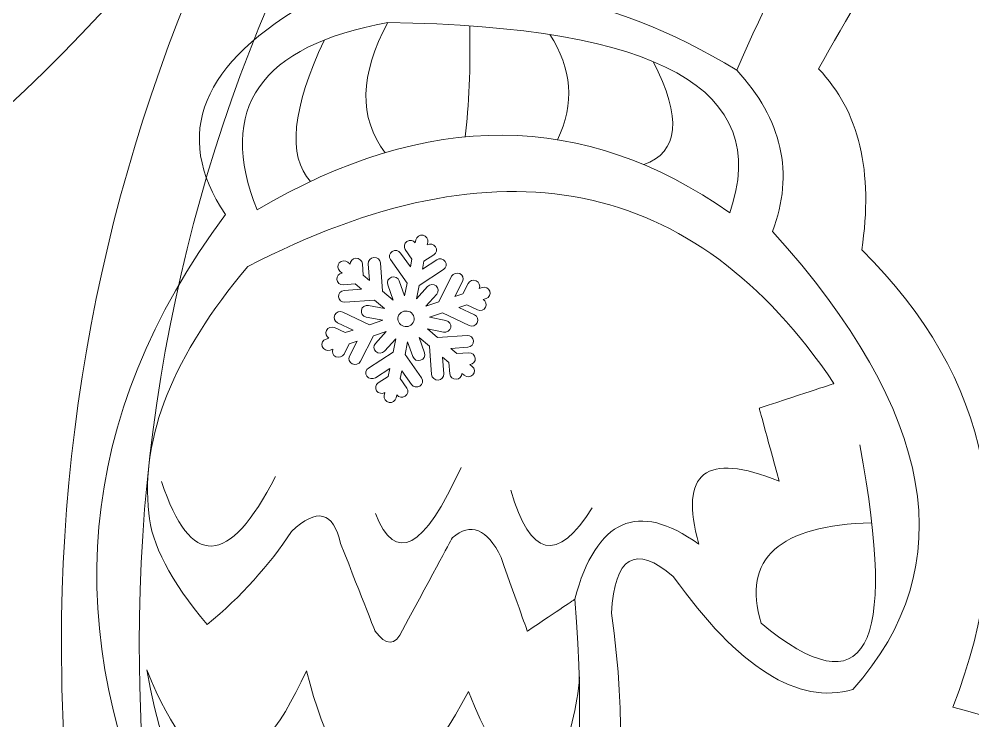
# Model space of a CAD drawing. Header units: centimetres. Extents: x -36.4 to 36.4, y -33.4 to 34.3.
# Drawn here: x -13.78 to -6.33, y 5.28 to 10.77 of the extents above; entities that cross this region are included whole.
import ezdxf

# ---------------------------------------------------------------- set-up
doc = ezdxf.new("R2010")
doc.units = ezdxf.units.CM
doc.header["$MEASUREMENT"] = 0
doc.layers.add('layer 1', color=7, linetype='Continuous')

msp = doc.modelspace()

# ---------------------------------------------------------------- linework, layer by layer
at = {"layer": 'layer 1', "color": 177, "lineweight": 9}
for points, knots in [([(-9.24042, 22.53492), (-9.23914, 20.46072), (-8.64488, 18.64274), (-7.45764, 17.08098), (-7.45764, 17.08098), (-11.1981, 14.58764), (-13.4544, 10.40518), (-13.4544, 5.88598), (-13.4544, 5.88598), (-13.4544, -1.54038), (-7.4338, -7.56104), (-0.00742, -7.56104), (-0.00742, -7.56104), (7.41894, -7.56104), (13.43956, -1.54038), (13.43956, 5.88598), (13.43956, 5.88598), (13.43956, 10.39498), (11.1933, 14.56952), (7.46752, 17.0645), (7.46752, 17.0645), (8.59354, 18.68308), (9.22558, 20.54346), (9.22558, 22.53492), (9.22558, 22.53492), (9.22558, 22.73688), (9.2184, 22.93712), (9.2056, 23.13584), (9.2056, 23.13584), (9.67388, 23.2238), (9.91058, 23.6167), (9.9156, 24.31468), (9.9156, 24.31468), (9.7958, 25.15364), (9.41894, 25.5017), (8.78498, 25.35898), (8.78498, 25.35898), (8.666, 25.72936), (8.52444, 26.08956), (8.36166, 26.43794), (8.36166, 26.43794), (7.4857, 28.52752), (5.90588, 30.0571), (3.62222, 31.02664), (3.62222, 31.02664), (3.59172, 31.03968), (3.56108, 31.05246), (3.5304, 31.0652), (3.5304, 31.0652), (3.5011, 31.07734), (3.47162, 31.0893), (3.4421, 31.10126), (3.4421, 31.10126), (3.41682, 31.11146), (3.39166, 31.12194), (3.36626, 31.13192), (3.36626, 31.13192), (3.01816, 31.27026), (2.6545, 31.39618), (2.27514, 31.50964), (2.27514, 31.50964), (3.58578, 33.8223), (-2.97528, 34.2585), (-2.02616, 31.58532), (-2.02616, 31.58532), (-2.27828, 31.51208), (-2.52372, 31.43348), (-2.76266, 31.34966), (-2.76266, 31.34966), (-3.7036, 31.0558), (-4.5799, 30.61548), (-5.36474, 30.05528), (-5.36474, 30.05528), (-6.54266, 29.24626), (-7.45388, 28.22298), (-8.09828, 26.9854), (-8.09828, 26.9854), (-8.2866, 26.64378), (-8.45436, 26.28922), (-8.5989, 25.92294), (-8.5989, 25.92294), (-9.28148, 25.86664), (-9.6063, 25.46046), (-9.57328, 24.70448), (-9.57328, 24.70448), (-9.60864, 24.16564), (-9.47788, 23.7913), (-9.18104, 23.58138), (-9.18104, 23.58138), (-9.2198, 23.23784), (-9.24042, 22.88882), (-9.24042, 22.53492)], [0, 0, 0, 0, 0.0416667, 0.0416667, 0.0416667, 0.0416667, 0.0833333, 0.0833333, 0.0833333, 0.0833333, 0.125, 0.125, 0.125, 0.125, 0.1666667, 0.1666667, 0.1666667, 0.1666667, 0.2083333, 0.2083333, 0.2083333, 0.2083333, 0.25, 0.25, 0.25, 0.25, 0.2916667, 0.2916667, 0.2916667, 0.2916667, 0.3333333, 0.3333333, 0.3333333, 0.3333333, 0.375, 0.375, 0.375, 0.375, 0.4166667, 0.4166667, 0.4166667, 0.4166667, 0.4583333, 0.4583333, 0.4583333, 0.4583333, 0.5, 0.5, 0.5, 0.5, 0.5416667, 0.5416667, 0.5416667, 0.5416667, 0.5833333, 0.5833333, 0.5833333, 0.5833333, 0.625, 0.625, 0.625, 0.625, 0.6666667, 0.6666667, 0.6666667, 0.6666667, 0.7083333, 0.7083333, 0.7083333, 0.7083333, 0.75, 0.75, 0.75, 0.75, 0.7916667, 0.7916667, 0.7916667, 0.7916667, 0.8333333, 0.8333333, 0.8333333, 0.8333333, 0.875, 0.875, 0.875, 0.875, 0.9166667, 0.9166667, 0.9166667, 0.9166667, 1, 1, 1, 1]), ([(-22.99868, -5.91422), (-17.89964, -5.91422), (-13.76568, -1.78026), (-13.76568, 3.31878), (-13.76568, 3.31878), (-13.76568, 5.31024), (-14.39772, 7.17062), (-15.52374, 8.7892), (-15.52374, 8.7892), (-11.79796, 11.28418), (-9.5517, 15.45872), (-9.5517, 19.96772), (-9.5517, 19.96772), (-9.5517, 27.39408), (-15.57232, 33.41474), (-22.99868, 33.41474), (-22.99868, 33.41474), (-30.42506, 33.41474), (-36.44566, 27.39408), (-36.44566, 19.96772), (-36.44566, 19.96772), (-36.44566, 15.44852), (-34.18936, 11.26606), (-30.4489, 8.77272), (-30.4489, 8.77272), (-31.61036, 7.18914), (-32.23168, 5.2887), (-32.23168, 3.31878), (-32.23168, 3.31878), (-32.23168, -1.78026), (-28.09772, -5.91422), (-22.99868, -5.91422)], [0, 0, 0, 0, 0.1111111, 0.1111111, 0.1111111, 0.1111111, 0.2222222, 0.2222222, 0.2222222, 0.2222222, 0.3333333, 0.3333333, 0.3333333, 0.3333333, 0.4444444, 0.4444444, 0.4444444, 0.4444444, 0.5555556, 0.5555556, 0.5555556, 0.5555556, 0.6666667, 0.6666667, 0.6666667, 0.6666667, 0.7777778, 0.7777778, 0.7777778, 0.7777778, 1, 1, 1, 1]), ([(-27.99908, 8.78538), (-29.47396, 7.43266), (-30.39868, 5.48966), (-30.39868, 3.33064), (-30.39868, 3.33064), (-30.39868, -0.75624), (-27.08556, -4.06936), (-22.99868, -4.06936), (-22.99868, -4.06936), (-18.9118, -4.06936), (-15.59868, -0.75624), (-15.59868, 3.33064), (-15.59868, 3.33064), (-15.59868, 5.4849), (-16.51934, 7.42408), (-17.98854, 8.77642), (-17.98854, 8.77642), (-18.08664, 8.8677), (-18.14788, 8.99816), (-18.14788, 9.14272), (-18.14788, 9.14272), (-18.14788, 9.3384), (-18.03618, 9.50886), (-17.87238, 9.59096), (-17.87238, 9.59096), (-14.03718, 11.4835), (-11.39868, 15.43274), (-11.39868, 19.99876), (-11.39868, 19.99876), (-11.39868, 26.40524), (-16.5922, 31.59876), (-22.99868, 31.59876), (-22.99868, 31.59876), (-29.40516, 31.59876), (-34.59868, 26.40524), (-34.59868, 19.99876), (-34.59868, 19.99876), (-34.59868, 15.43394), (-31.9616, 11.48556), (-28.12804, 9.59246), (-28.12804, 9.59246), (-27.9623, 9.51104), (-27.8487, 9.33982), (-27.8487, 9.14272), (-27.8487, 9.14272), (-27.8487, 9.00314), (-27.90684, 8.87608), (-27.99908, 8.78538)], [0, 0, 0, 0, 0.0769231, 0.0769231, 0.0769231, 0.0769231, 0.1538462, 0.1538462, 0.1538462, 0.1538462, 0.2307692, 0.2307692, 0.2307692, 0.2307692, 0.3076923, 0.3076923, 0.3076923, 0.3076923, 0.3846154, 0.3846154, 0.3846154, 0.3846154, 0.4615385, 0.4615385, 0.4615385, 0.4615385, 0.5384615, 0.5384615, 0.5384615, 0.5384615, 0.6153846, 0.6153846, 0.6153846, 0.6153846, 0.6923077, 0.6923077, 0.6923077, 0.6923077, 0.7692308, 0.7692308, 0.7692308, 0.7692308, 0.8461538, 0.8461538, 0.8461538, 0.8461538, 1, 1, 1, 1])]:
    msp.add_open_spline(points, degree=3, knots=knots, dxfattribs=at)
at = {"layer": 'layer 1', "color": 250, "lineweight": 9}
for points, knots in [([(6.80132, 17.24054), (6.7558, 17.17694), (6.73134, 17.10068), (6.73134, 17.02246), (6.73134, 17.02246), (6.73134, 16.89504), (6.79606, 16.77632), (6.90222, 16.70788), (6.90222, 16.70788), (10.46722, 14.42744), (12.83156, 10.4331), (12.83156, 5.88596), (12.83156, 5.88596), (12.83156, -1.20482), (7.08336, -6.95302), (-0.00742, -6.95302), (-0.00742, -6.95302), (-7.0982, -6.95302), (-12.8464, -1.20482), (-12.8464, 5.88596), (-12.8464, 5.88596), (-12.8464, 10.43232), (-10.48286, 14.42606), (-6.918, 16.7073), (-6.918, 16.7073), (-6.81094, 16.77632), (-6.74624, 16.89504), (-6.74624, 17.02246), (-6.74624, 17.02246), (-6.74624, 17.10068), (-6.7707, 17.17694), (-6.8162, 17.24058), (-6.8162, 17.24058), (-7.95428, 18.70196), (-8.63242, 20.53916), (-8.63242, 22.53492), (-8.63242, 22.53492), (-8.63242, 27.29838), (-4.77088, 31.15992), (-0.00742, 31.15992), (-0.00742, 31.15992), (4.75604, 31.15992), (8.61758, 27.29838), (8.61758, 22.53492), (8.61758, 22.53492), (8.61758, 20.53914), (7.93942, 18.70192), (6.80132, 17.24054)], [0, 0, 0, 0, 0.0769231, 0.0769231, 0.0769231, 0.0769231, 0.1538462, 0.1538462, 0.1538462, 0.1538462, 0.2307692, 0.2307692, 0.2307692, 0.2307692, 0.3076923, 0.3076923, 0.3076923, 0.3076923, 0.3846154, 0.3846154, 0.3846154, 0.3846154, 0.4615385, 0.4615385, 0.4615385, 0.4615385, 0.5384615, 0.5384615, 0.5384615, 0.5384615, 0.6153846, 0.6153846, 0.6153846, 0.6153846, 0.6923077, 0.6923077, 0.6923077, 0.6923077, 0.7692308, 0.7692308, 0.7692308, 0.7692308, 0.8461538, 0.8461538, 0.8461538, 0.8461538, 1, 1, 1, 1]), ([(-4.19566, 14.77127), (-1.60317, 13.68475), (1.19228, 13.67836), (4.19067, 14.75211), (4.19067, 14.75211), (5.42175, 13.52283), (6.54768, 12.02505), (7.56845, 10.25876), (7.56845, 10.25876), (7.19665, 9.96055), (7.12825, 9.55059), (7.36322, 9.02891), (7.36322, 9.02891), (6.25479, 7.5519), (6.06385, 6.34225), (6.79038, 5.39994), (6.79038, 5.39994), (5.42119, 4.95774), (4.26933, 4.10731), (3.3348, 2.84864), (3.3348, 2.84864), (1.6056, 3.42642), (0.85108, 4.21536), (1.07123, 5.21541), (1.07123, 5.21541), (1.42686, 5.88308), (2.0058, 5.99165), (2.80803, 5.54112), (2.80803, 5.54112), (3.14087, 4.95518), (3.05013, 4.69796), (2.53581, 4.76947), (2.53581, 4.76947), (2.32631, 4.93251), (2.17001, 4.89638), (2.06691, 4.66109), (2.06691, 4.66109), (1.87257, 4.25931), (2.16933, 4.05259), (2.9572, 4.04096), (2.9572, 4.04096), (3.85874, 4.45172), (4.07044, 5.0846), (3.59226, 5.93959), (3.59226, 5.93959), (3.23402, 6.45181), (2.6516, 6.75141), (1.84507, 6.83834), (1.84507, 6.83834), (1.99507, 7.14189), (2.27426, 7.26251), (2.68267, 7.20021), (2.68267, 7.20021), (3.75859, 6.90997), (4.29654, 6.76485), (4.29654, 6.76485), (4.29654, 6.76485), (4.75341, 6.82119), (4.7975, 6.99845), (4.42886, 7.29662), (4.42886, 7.29662), (3.50306, 7.51249), (3.04015, 7.62042), (3.04015, 7.62042), (3.04015, 7.62042), (3.63475, 7.94075), (3.93205, 8.10092), (3.93205, 8.10092), (3.93205, 8.10092), (4.60399, 7.88901), (4.93996, 7.78306), (4.93996, 7.78306), (4.93996, 7.78306), (5.25117, 7.79041), (5.31563, 7.94081), (5.13329, 8.23426), (5.13329, 8.23426), (4.58408, 8.38854), (4.30947, 8.46569), (4.30947, 8.46569), (4.30947, 8.46569), (4.67855, 8.68057), (4.86308, 8.788), (4.86308, 8.788), (4.86308, 8.788), (4.98814, 8.6415), (5.1931, 8.57757), (5.39048, 8.64276), (5.39048, 8.64276), (5.6442, 8.72656), (5.77925, 8.9923), (5.6921, 9.23627), (5.6921, 9.23627), (5.60494, 9.48024), (5.32857, 9.61009), (5.07484, 9.52629), (5.07484, 9.52629), (4.8211, 9.44249), (4.68605, 9.17675), (4.7732, 8.93279), (4.7732, 8.93279), (4.77529, 8.92694), (4.7775, 8.92117), (4.7798, 8.91546), (4.7798, 8.91546), (4.38379, 8.74865), (4.18587, 8.66503), (4.18587, 8.66503), (4.18587, 8.66503), (4.28616, 9.1023), (4.3363, 9.32093), (4.3363, 9.32093), (4.3363, 9.32093), (4.24597, 9.64636), (4.09928, 9.67733), (3.89624, 9.4138), (3.89624, 9.4138), (3.71772, 8.75572), (3.62847, 8.42668), (3.62847, 8.42668), (3.62847, 8.42668), (3.04726, 8.21923), (2.75665, 8.1155), (2.75665, 8.1155), (2.75665, 8.1155), (2.99054, 8.9494), (3.10748, 9.36634), (3.10748, 9.36634), (3.10748, 9.36634), (3.01597, 9.6696), (2.86425, 9.69955), (2.65234, 9.4562), (2.65234, 9.4562), (2.34121, 8.27526), (2.17979, 7.67837), (2.16807, 7.66548), (2.16807, 7.66548), (1.64865, 7.46547), (1.38894, 7.36546), (1.38894, 7.36546), (1.38894, 7.36546), (1.63904, 8.2667), (1.76411, 8.71731), (1.76411, 8.71731), (1.76411, 8.71731), (1.72693, 9.07127), (1.54371, 9.12179), (1.21441, 8.86886), (1.21441, 8.86886), (0.65712, 8.25611), (0.37848, 7.94975), (0.37848, 7.94975), (0.37848, 7.94975), (0.27631, 8.46862), (0.25931, 8.76228), (0.25931, 8.76228), (0.25931, 8.76228), (1.1489, 9.65521), (1.55962, 10.06746), (1.55962, 10.06746), (1.55962, 10.06746), (1.60853, 10.37693), (1.48295, 10.44844), (1.18288, 10.28197), (1.18288, 10.28197), (0.57999, 9.69161), (0.27854, 9.39642), (0.27854, 9.39642), (0.27854, 9.39642), (0.18323, 9.95631), (0.13558, 10.23625), (0.13558, 10.23625), (0.13558, 10.23625), (0.65864, 10.72662), (0.92017, 10.97182), (0.92017, 10.97182), (0.92017, 10.97182), (0.98854, 11.31938), (0.87307, 11.42456), (0.57375, 11.28737), (0.57375, 11.28737), (0.22656, 10.96612), (0.05298, 10.80548), (0.05298, 10.80548), (0.05298, 10.80548), (0.02081, 11.23387), (0.00831, 11.45406), (0.00831, 11.45406), (0.00831, 11.45406), (0.01753, 11.45649), (0.02675, 11.4592), (0.03592, 11.46223), (0.03592, 11.46223), (0.26677, 11.53847), (0.38963, 11.78023), (0.31033, 12.00221), (0.31033, 12.00221), (0.23104, 12.22417), (-0.02039, 12.34231), (-0.25124, 12.26606), (-0.25124, 12.26606), (-0.4821, 12.18981), (-0.60496, 11.94806), (-0.52567, 11.7261), (-0.52567, 11.7261), (-0.47073, 11.57232), (-0.33316, 11.46837), (-0.17708, 11.44437), (-0.17708, 11.44437), (-0.15535, 11.01514), (-0.14071, 10.77248), (-0.14071, 10.77248), (-0.14071, 10.77248), (-0.5763, 11.13476), (-0.79409, 11.3159), (-0.79409, 11.3159), (-0.79409, 11.3159), (-1.04824, 11.29321), (-1.13052, 11.15887), (-1.04091, 10.91289), (-1.04091, 10.91289), (-0.5136, 10.53443), (-0.25469, 10.23888), (-0.25469, 10.23888), (-0.25469, 10.23888), (-0.28451, 9.5705), (-0.29468, 9.34262), (-0.29468, 9.34262), (-0.29468, 9.34262), (-1.03166, 9.97723), (-1.40016, 10.29454), (-1.40016, 10.29454), (-1.40016, 10.29454), (-1.68768, 10.36558), (-1.76524, 10.24441), (-1.63288, 9.93103), (-1.63288, 9.93103), (-0.77265, 9.17701), (-0.33006, 8.70946), (-0.33006, 8.70946), (-0.33006, 8.70946), (-0.24555, 8.09691), (-0.21577, 7.88119), (-0.21577, 7.88119), (-0.21577, 7.88119), (-1.02721, 8.57384), (-1.43293, 8.92016), (-1.43293, 8.92016), (-1.43293, 8.92016), (-1.74588, 9.00203), (-1.87412, 8.88736), (-1.81766, 8.57618), (-1.81766, 8.57618), (-1.5107, 7.7169), (-1.35721, 7.28728), (-1.35721, 7.28728), (-1.35721, 7.28728), (-1.89449, 7.52818), (-2.16311, 7.64863), (-2.16311, 7.64863), (-2.16311, 7.64863), (-2.54448, 8.89647), (-2.73516, 9.52039), (-2.73516, 9.52039), (-2.73516, 9.52039), (-2.9295, 9.67339), (-3.07365, 9.62578), (-3.16757, 9.37758), (-3.16757, 9.37758), (-2.88599, 8.48412), (-2.7452, 8.03738), (-2.7452, 8.03738), (-2.7452, 8.03738), (-3.29883, 8.30903), (-3.57563, 8.44485), (-3.57563, 8.44485), (-3.57563, 8.44485), (-3.81151, 9.09001), (-3.92946, 9.41259), (-3.92946, 9.41259), (-3.92946, 9.41259), (-4.13779, 9.63478), (-4.27088, 9.60891), (-4.32876, 9.33494), (-4.32876, 9.33494), (-4.1729, 8.82346), (-4.09496, 8.56772), (-4.09496, 8.56772), (-4.09496, 8.56772), (-4.46124, 8.73597), (-4.64978, 8.82715), (-4.64978, 8.82715), (-4.64978, 8.82715), (-4.60479, 8.92953), (-4.59738, 9.04763), (-4.63789, 9.16104), (-4.63789, 9.16104), (-4.72519, 9.40542), (-5.00198, 9.53547), (-5.25613, 9.45153), (-5.25613, 9.45153), (-5.51028, 9.36758), (-5.64553, 9.10145), (-5.55823, 8.85707), (-5.55823, 8.85707), (-5.47094, 8.6127), (-5.19415, 8.48265), (-4.94, 8.56659), (-4.94, 8.56659), (-4.86258, 8.59216), (-4.79613, 8.63468), (-4.74372, 8.6883), (-4.74372, 8.6883), (-4.41123, 8.48192), (-4.24499, 8.37873), (-4.24499, 8.37873), (-4.24499, 8.37873), (-4.76234, 8.21044), (-5.021, 8.1263), (-5.021, 8.1263), (-5.021, 8.1263), (-5.22511, 7.98441), (-5.18472, 7.87509), (-4.8998, 7.79834), (-4.8998, 7.79834), (-4.18684, 8.0054), (-3.83037, 8.10893), (-3.83037, 8.10893), (-3.83037, 8.10893), (-3.30756, 7.7806), (-3.04616, 7.61644), (-3.04616, 7.61644), (-3.04616, 7.61644), (-3.95424, 7.31653), (-4.44191, 7.15546), (-4.50917, 7.13325), (-4.50917, 7.13325), (-4.6293, 6.9542), (-4.57859, 6.81601), (-4.35704, 6.71867), (-4.35704, 6.71867), (-3.10846, 7.11037), (-2.48416, 7.30621), (-2.48416, 7.30621), (-2.48416, 7.30621), (-1.90052, 7.00311), (-1.60869, 6.85157), (-1.60869, 6.85157), (-1.60869, 6.85157), (-2.62862, 6.63656), (-3.25577, 6.23442), (-3.49011, 5.64515), (-3.49011, 5.64515), (-3.81119, 4.72291), (-3.42934, 4.1802), (-2.34451, 4.017), (-2.34451, 4.017), (-1.81378, 4.18617), (-1.66989, 4.42995), (-1.91287, 4.74835), (-1.91287, 4.74835), (-2.04719, 4.8973), (-2.29446, 4.88278), (-2.65467, 4.70477), (-2.65467, 4.70477), (-3.0565, 4.8954), (-3.08119, 5.21263), (-2.72876, 5.65645), (-2.72876, 5.65645), (-1.99753, 6.07173), (-1.42068, 5.9756), (-0.99819, 5.36808), (-0.99819, 5.36808), (-0.53874, 4.30253), (-1.2592, 3.44737), (-3.15958, 2.8026), (-3.15958, 2.8026), (-4.33392, 4.27427), (-5.44258, 5.13733), (-6.48557, 5.39175), (-6.48557, 5.39175), (-5.94949, 6.77613), (-6.18732, 7.96811), (-7.19904, 8.96771), (-7.19904, 8.96771), (-7.10583, 9.57948), (-7.21794, 10.0512), (-7.53535, 10.38284), (-7.53535, 10.38284), (-6.65689, 11.97918), (-5.54365, 13.442), (-4.19566, 14.77127)], [0, 0, 0, 0, 0.010101, 0.010101, 0.010101, 0.010101, 0.020202, 0.020202, 0.020202, 0.020202, 0.030303, 0.030303, 0.030303, 0.030303, 0.040404, 0.040404, 0.040404, 0.040404, 0.0505051, 0.0505051, 0.0505051, 0.0505051, 0.0606061, 0.0606061, 0.0606061, 0.0606061, 0.0707071, 0.0707071, 0.0707071, 0.0707071, 0.0808081, 0.0808081, 0.0808081, 0.0808081, 0.0909091, 0.0909091, 0.0909091, 0.0909091, 0.1010101, 0.1010101, 0.1010101, 0.1010101, 0.1111111, 0.1111111, 0.1111111, 0.1111111, 0.1212121, 0.1212121, 0.1212121, 0.1212121, 0.1313131, 0.1313131, 0.1313131, 0.1313131, 0.1414141, 0.1414141, 0.1414141, 0.1414141, 0.1515152, 0.1515152, 0.1515152, 0.1515152, 0.1616162, 0.1616162, 0.1616162, 0.1616162, 0.1717172, 0.1717172, 0.1717172, 0.1717172, 0.1818182, 0.1818182, 0.1818182, 0.1818182, 0.1919192, 0.1919192, 0.1919192, 0.1919192, 0.2020202, 0.2020202, 0.2020202, 0.2020202, 0.2121212, 0.2121212, 0.2121212, 0.2121212, 0.2222222, 0.2222222, 0.2222222, 0.2222222, 0.2323232, 0.2323232, 0.2323232, 0.2323232, 0.2424242, 0.2424242, 0.2424242, 0.2424242, 0.2525253, 0.2525253, 0.2525253, 0.2525253, 0.2626263, 0.2626263, 0.2626263, 0.2626263, 0.2727273, 0.2727273, 0.2727273, 0.2727273, 0.2828283, 0.2828283, 0.2828283, 0.2828283, 0.2929293, 0.2929293, 0.2929293, 0.2929293, 0.3030303, 0.3030303, 0.3030303, 0.3030303, 0.3131313, 0.3131313, 0.3131313, 0.3131313, 0.3232323, 0.3232323, 0.3232323, 0.3232323, 0.3333333, 0.3333333, 0.3333333, 0.3333333, 0.3434343, 0.3434343, 0.3434343, 0.3434343, 0.3535354, 0.3535354, 0.3535354, 0.3535354, 0.3636364, 0.3636364, 0.3636364, 0.3636364, 0.3737374, 0.3737374, 0.3737374, 0.3737374, 0.3838384, 0.3838384, 0.3838384, 0.3838384, 0.3939394, 0.3939394, 0.3939394, 0.3939394, 0.4040404, 0.4040404, 0.4040404, 0.4040404, 0.4141414, 0.4141414, 0.4141414, 0.4141414, 0.4242424, 0.4242424, 0.4242424, 0.4242424, 0.4343434, 0.4343434, 0.4343434, 0.4343434, 0.4444444, 0.4444444, 0.4444444, 0.4444444, 0.4545455, 0.4545455, 0.4545455, 0.4545455, 0.4646465, 0.4646465, 0.4646465, 0.4646465, 0.4747475, 0.4747475, 0.4747475, 0.4747475, 0.4848485, 0.4848485, 0.4848485, 0.4848485, 0.4949495, 0.4949495, 0.4949495, 0.4949495, 0.5050505, 0.5050505, 0.5050505, 0.5050505, 0.5151515, 0.5151515, 0.5151515, 0.5151515, 0.5252525, 0.5252525, 0.5252525, 0.5252525, 0.5353535, 0.5353535, 0.5353535, 0.5353535, 0.5454545, 0.5454545, 0.5454545, 0.5454545, 0.5555556, 0.5555556, 0.5555556, 0.5555556, 0.5656566, 0.5656566, 0.5656566, 0.5656566, 0.5757576, 0.5757576, 0.5757576, 0.5757576, 0.5858586, 0.5858586, 0.5858586, 0.5858586, 0.5959596, 0.5959596, 0.5959596, 0.5959596, 0.6060606, 0.6060606, 0.6060606, 0.6060606, 0.6161616, 0.6161616, 0.6161616, 0.6161616, 0.6262626, 0.6262626, 0.6262626, 0.6262626, 0.6363636, 0.6363636, 0.6363636, 0.6363636, 0.6464646, 0.6464646, 0.6464646, 0.6464646, 0.6565657, 0.6565657, 0.6565657, 0.6565657, 0.6666667, 0.6666667, 0.6666667, 0.6666667, 0.6767677, 0.6767677, 0.6767677, 0.6767677, 0.6868687, 0.6868687, 0.6868687, 0.6868687, 0.6969697, 0.6969697, 0.6969697, 0.6969697, 0.7070707, 0.7070707, 0.7070707, 0.7070707, 0.7171717, 0.7171717, 0.7171717, 0.7171717, 0.7272727, 0.7272727, 0.7272727, 0.7272727, 0.7373737, 0.7373737, 0.7373737, 0.7373737, 0.7474747, 0.7474747, 0.7474747, 0.7474747, 0.7575758, 0.7575758, 0.7575758, 0.7575758, 0.7676768, 0.7676768, 0.7676768, 0.7676768, 0.7777778, 0.7777778, 0.7777778, 0.7777778, 0.7878788, 0.7878788, 0.7878788, 0.7878788, 0.7979798, 0.7979798, 0.7979798, 0.7979798, 0.8080808, 0.8080808, 0.8080808, 0.8080808, 0.8181818, 0.8181818, 0.8181818, 0.8181818, 0.8282828, 0.8282828, 0.8282828, 0.8282828, 0.8383838, 0.8383838, 0.8383838, 0.8383838, 0.8484848, 0.8484848, 0.8484848, 0.8484848, 0.8585859, 0.8585859, 0.8585859, 0.8585859, 0.8686869, 0.8686869, 0.8686869, 0.8686869, 0.8787879, 0.8787879, 0.8787879, 0.8787879, 0.8888889, 0.8888889, 0.8888889, 0.8888889, 0.8989899, 0.8989899, 0.8989899, 0.8989899, 0.9090909, 0.9090909, 0.9090909, 0.9090909, 0.9191919, 0.9191919, 0.9191919, 0.9191919, 0.9292929, 0.9292929, 0.9292929, 0.9292929, 0.9393939, 0.9393939, 0.9393939, 0.9393939, 0.9494949, 0.9494949, 0.9494949, 0.9494949, 0.959596, 0.959596, 0.959596, 0.959596, 0.969697, 0.969697, 0.969697, 0.969697, 0.979798, 0.979798, 0.979798, 0.979798, 1, 1, 1, 1])]:
    msp.add_open_spline(points, degree=3, knots=knots, dxfattribs=at)
at = {"layer": 'layer 1', "lineweight": 9}
for points, knots in [([(-8.51437, 14.78742), (-10.08258, 13.52277), (-11.07284, 12.23505), (-11.48518, 10.92429), (-11.48518, 10.92429), (-10.27981, 11.17612), (-9.17679, 10.99231), (-8.17609, 10.37286), (-8.17609, 10.37286), (-7.72782, 11.40663), (-7.25153, 12.19337), (-6.74721, 12.73313)], [0, 0, 0, 0, 0.25, 0.25, 0.25, 0.25, 0.5, 0.5, 0.5, 0.5, 1, 1, 1, 1]), ([(-10.9018, 10.74505), (-8.78201, 10.71717), (-7.89168, 10.22102), (-8.23086, 9.25656), (-8.23086, 9.25656), (-9.36315, 10.05955), (-10.59465, 10.06728), (-11.92532, 9.2798), (-11.92532, 9.2798), (-12.24203, 10.07647), (-11.90085, 10.56489), (-10.9018, 10.74505)], [0, 0, 0, 0, 0.25, 0.25, 0.25, 0.25, 0.5, 0.5, 0.5, 0.5, 1, 1, 1, 1]), ([(-8.17609, 10.37286), (-7.81946, 9.98898), (-7.72573, 9.56866), (-7.89489, 9.11188), (-7.89489, 9.11188), (-6.61746, 7.69041), (-6.40854, 6.49661), (-7.26814, 5.53051), (-7.26814, 5.53051), (-7.69455, 5.40443), (-8.16243, 5.69923), (-8.6718, 6.41492), (-8.6718, 6.41492), (-8.96947, 6.66527), (-9.13063, 6.56944), (-9.15526, 6.12743), (-9.15526, 6.12743), (-8.91266, 4.43693), (-9.30049, 3.4024), (-10.31874, 3.02387)], [0, 0, 0, 0, 0.1666667, 0.1666667, 0.1666667, 0.1666667, 0.3333333, 0.3333333, 0.3333333, 0.3333333, 0.5, 0.5, 0.5, 0.5, 0.6666667, 0.6666667, 0.6666667, 0.6666667, 1, 1, 1, 1]), ([(-7.9995, 7.72931), (-7.61032, 7.85785), (-7.41574, 7.92212), (-7.41574, 7.92212), (-7.41574, 7.92212), (-8.50808, 9.5488), (-10.03519, 9.85399), (-11.99704, 8.83775), (-11.99704, 8.83775), (-12.57982, 8.14584), (-12.8376, 7.50291), (-12.77036, 6.90895), (-12.77036, 6.90895), (-12.75324, 6.67002), (-12.60107, 6.3794), (-12.31388, 6.0371), (-12.31388, 6.0371), (-12.04925, 6.25777), (-11.82986, 6.50068), (-11.65568, 6.7658), (-11.65568, 6.7658), (-11.45705, 6.9541), (-11.32903, 6.92277), (-11.27164, 6.67184), (-11.27164, 6.67184), (-11.09263, 6.21577), (-11.00313, 5.98773), (-11.00313, 5.98773), (-11.00313, 5.98773), (-10.91638, 5.86838), (-10.84471, 5.87074), (-10.78811, 5.99483), (-10.78811, 5.99483), (-10.52879, 6.47559), (-10.39914, 6.71597), (-10.39914, 6.71597), (-10.39914, 6.71597), (-10.25402, 6.83907), (-10.12701, 6.78805), (-10.01813, 6.56291), (-10.01813, 6.56291), (-9.88074, 6.17828), (-9.81206, 5.98596), (-9.81206, 5.98596), (-9.81206, 5.98596), (-9.56545, 6.1526), (-9.44214, 6.23593), (-9.44214, 6.23593), (-9.44214, 6.23593), (-9.27228, 6.86495), (-8.94893, 7.00855), (-8.4721, 6.66673)], [0, 0, 0, 0, 0.0714286, 0.0714286, 0.0714286, 0.0714286, 0.1428571, 0.1428571, 0.1428571, 0.1428571, 0.2142857, 0.2142857, 0.2142857, 0.2142857, 0.2857143, 0.2857143, 0.2857143, 0.2857143, 0.3571429, 0.3571429, 0.3571429, 0.3571429, 0.4285714, 0.4285714, 0.4285714, 0.4285714, 0.5, 0.5, 0.5, 0.5, 0.5714286, 0.5714286, 0.5714286, 0.5714286, 0.6428571, 0.6428571, 0.6428571, 0.6428571, 0.7142857, 0.7142857, 0.7142857, 0.7142857, 0.7857143, 0.7857143, 0.7857143, 0.7857143, 0.8571429, 0.8571429, 0.8571429, 0.8571429, 1, 1, 1, 1]), ([(-12.17236, 9.24469), (-13.33949, 7.66876), (-13.49047, 5.98811), (-12.62531, 4.20272), (-12.62531, 4.20272), (-11.99025, 3.23361), (-11.2214, 2.84066), (-10.31874, 3.02387)], [0, 0, 0, 0, 0.3333333, 0.3333333, 0.3333333, 0.3333333, 1, 1, 1, 1]), ([(-11.04647, 8.72927), (-11.04647, 8.72927), (-11.05564, 8.85927), (-11.05564, 8.85927), (-11.05564, 8.85927), (-11.05742, 8.88451), (-11.03747, 8.90647), (-11.01123, 8.90818), (-11.01123, 8.90818), (-10.985, 8.90991), (-10.96214, 8.89072), (-10.96036, 8.86548), (-10.96036, 8.86548), (-10.96036, 8.86548), (-10.94474, 8.64413), (-10.94474, 8.64413), (-10.94474, 8.64413), (-10.94474, 8.64413), (-10.86182, 8.5747), (-10.86182, 8.5747), (-10.86182, 8.5747), (-10.86182, 8.5747), (-10.90401, 8.69541), (-10.90401, 8.69541), (-10.90401, 8.69541), (-10.91239, 8.71938), (-10.8989, 8.7455), (-10.87397, 8.75355), (-10.87397, 8.75355), (-10.84904, 8.76161), (-10.82187, 8.74862), (-10.81349, 8.72465), (-10.81349, 8.72465), (-10.81349, 8.72465), (-10.77268, 8.60791), (-10.77268, 8.60791), (-10.77268, 8.60791), (-10.77268, 8.60791), (-10.75245, 8.70764), (-10.75245, 8.70764), (-10.75245, 8.70764), (-10.75245, 8.70764), (-10.88159, 8.8915), (-10.88159, 8.8915), (-10.88159, 8.8915), (-10.89631, 8.91246), (-10.89053, 8.94109), (-10.86875, 8.95524), (-10.86875, 8.95524), (-10.84694, 8.9694), (-10.81717, 8.96384), (-10.80245, 8.9429), (-10.80245, 8.9429), (-10.80245, 8.9429), (-10.7266, 8.83492), (-10.7266, 8.83492), (-10.7266, 8.83492), (-10.7266, 8.83492), (-10.71411, 8.89646), (-10.71411, 8.89646), (-10.71411, 8.89646), (-10.71411, 8.89646), (-10.76594, 8.97024), (-10.76594, 8.97024), (-10.76594, 8.97024), (-10.78065, 8.99117), (-10.77488, 9.01982), (-10.75309, 9.03397), (-10.75309, 9.03397), (-10.73202, 9.04766), (-10.70347, 9.04293), (-10.6883, 9.02364), (-10.6883, 9.02364), (-10.6883, 9.02364), (-10.68371, 9.04624), (-10.68371, 9.04624), (-10.68371, 9.04624), (-10.67868, 9.07106), (-10.65353, 9.08735), (-10.6277, 9.08252), (-10.6277, 9.08252), (-10.60188, 9.07766), (-10.58495, 9.05347), (-10.58999, 9.02865), (-10.58999, 9.02865), (-10.58999, 9.02865), (-10.59458, 9.00607), (-10.59458, 9.00607), (-10.59458, 9.00607), (-10.57298, 9.01844), (-10.54466, 9.01251), (-10.5305, 8.9922), (-10.5305, 8.9922), (-10.51584, 8.97122), (-10.5217, 8.9426), (-10.54352, 8.9285), (-10.54352, 8.9285), (-10.54352, 8.9285), (-10.62038, 8.87887), (-10.62038, 8.87887), (-10.62038, 8.87887), (-10.62038, 8.87887), (-10.63287, 8.81733), (-10.63287, 8.81733), (-10.63287, 8.81733), (-10.63287, 8.81733), (-10.52038, 8.88996), (-10.52038, 8.88996), (-10.52038, 8.88996), (-10.49854, 8.90406), (-10.46877, 8.89843), (-10.45411, 8.87745), (-10.45411, 8.87745), (-10.43945, 8.85645), (-10.4453, 8.82783), (-10.46715, 8.81374), (-10.46715, 8.81374), (-10.46715, 8.81374), (-10.65872, 8.69005), (-10.65872, 8.69005), (-10.65872, 8.69005), (-10.65872, 8.69005), (-10.67978, 8.58628), (-10.67978, 8.58628), (-10.67978, 8.58628), (-10.67978, 8.58628), (-10.59216, 8.68177), (-10.59216, 8.68177), (-10.59216, 8.68177), (-10.57474, 8.70073), (-10.54447, 8.70254), (-10.52476, 8.68583), (-10.52476, 8.68583), (-10.50504, 8.66908), (-10.50314, 8.63998), (-10.52054, 8.62102), (-10.52054, 8.62102), (-10.52054, 8.62102), (-10.60528, 8.52866), (-10.60528, 8.52866), (-10.60528, 8.52866), (-10.60528, 8.52866), (-10.50535, 8.56167), (-10.50535, 8.56167), (-10.50535, 8.56167), (-10.50535, 8.56167), (-10.40433, 8.76114), (-10.40433, 8.76114), (-10.40433, 8.76114), (-10.39281, 8.78389), (-10.36414, 8.79339), (-10.34049, 8.78233), (-10.34049, 8.78233), (-10.31685, 8.77125), (-10.30695, 8.74367), (-10.31847, 8.72095), (-10.31847, 8.72095), (-10.31847, 8.72095), (-10.37777, 8.6038), (-10.37777, 8.6038), (-10.37777, 8.6038), (-10.37777, 8.6038), (-10.31611, 8.62417), (-10.31611, 8.62417), (-10.31611, 8.62417), (-10.31611, 8.62417), (-10.27558, 8.70421), (-10.27558, 8.70421), (-10.27558, 8.70421), (-10.26406, 8.72695), (-10.23539, 8.73646), (-10.21174, 8.72538), (-10.21174, 8.72538), (-10.18888, 8.71468), (-10.17887, 8.68854), (-10.18865, 8.66627), (-10.18865, 8.66627), (-10.18865, 8.66627), (-10.16601, 8.67374), (-10.16601, 8.67374), (-10.16601, 8.67374), (-10.14114, 8.68196), (-10.11389, 8.66916), (-10.10535, 8.64524), (-10.10535, 8.64524), (-10.09681, 8.62134), (-10.11012, 8.59512), (-10.13499, 8.58691), (-10.13499, 8.58691), (-10.13499, 8.58691), (-10.15763, 8.57943), (-10.15763, 8.57943), (-10.15763, 8.57943), (-10.13567, 8.56764), (-10.12687, 8.5411), (-10.13807, 8.51915), (-10.13807, 8.51915), (-10.14965, 8.49644), (-10.17834, 8.487), (-10.20196, 8.49813), (-10.20196, 8.49813), (-10.20196, 8.49813), (-10.2851, 8.53733), (-10.2851, 8.53733), (-10.2851, 8.53733), (-10.2851, 8.53733), (-10.34677, 8.51696), (-10.34677, 8.51696), (-10.34677, 8.51696), (-10.34677, 8.51696), (-10.22511, 8.4596), (-10.22511, 8.4596), (-10.22511, 8.4596), (-10.20149, 8.44847), (-10.19168, 8.42086), (-10.20324, 8.39815), (-10.20324, 8.39815), (-10.21483, 8.37545), (-10.24353, 8.36601), (-10.26715, 8.37715), (-10.26715, 8.37715), (-10.26715, 8.37715), (-10.47432, 8.47483), (-10.47432, 8.47483), (-10.47432, 8.47483), (-10.47432, 8.47483), (-10.57833, 8.44048), (-10.57833, 8.44048), (-10.57833, 8.44048), (-10.57833, 8.44048), (-10.44851, 8.41526), (-10.44851, 8.41526), (-10.44851, 8.41526), (-10.42273, 8.41025), (-10.40596, 8.38596), (-10.41117, 8.36117), (-10.41117, 8.36117), (-10.41637, 8.33639), (-10.44165, 8.32025), (-10.46741, 8.32527), (-10.46741, 8.32527), (-10.46741, 8.32527), (-10.59299, 8.34964), (-10.59299, 8.34964), (-10.59299, 8.34964), (-10.59299, 8.34964), (-10.51328, 8.28293), (-10.51328, 8.28293), (-10.51328, 8.28293), (-10.51328, 8.28293), (-10.2831, 8.29855), (-10.2831, 8.29855), (-10.2831, 8.29855), (-10.25686, 8.30033), (-10.23395, 8.28121), (-10.2321, 8.25598), (-10.2321, 8.25598), (-10.23025, 8.23076), (-10.25014, 8.20873), (-10.27638, 8.20695), (-10.27638, 8.20695), (-10.27638, 8.20695), (-10.41155, 8.19778), (-10.41155, 8.19778), (-10.41155, 8.19778), (-10.41155, 8.19778), (-10.36236, 8.15661), (-10.36236, 8.15661), (-10.36236, 8.15661), (-10.36236, 8.15661), (-10.27001, 8.16289), (-10.27001, 8.16289), (-10.27001, 8.16289), (-10.24379, 8.16466), (-10.22088, 8.14554), (-10.21903, 8.12031), (-10.21903, 8.12031), (-10.21722, 8.09593), (-10.23577, 8.07451), (-10.26072, 8.07153), (-10.26072, 8.07153), (-10.26072, 8.07153), (-10.24266, 8.05641), (-10.24266, 8.05641), (-10.24266, 8.05641), (-10.22283, 8.03981), (-10.22073, 8.01072), (-10.238, 7.99165), (-10.238, 7.99165), (-10.25528, 7.97255), (-10.28553, 7.97055), (-10.30537, 7.98716), (-10.30537, 7.98716), (-10.30537, 7.98716), (-10.32343, 8.00227), (-10.32343, 8.00227), (-10.32343, 8.00227), (-10.32307, 7.9781), (-10.34257, 7.95749), (-10.36794, 7.95584), (-10.36794, 7.95584), (-10.39418, 7.95414), (-10.41704, 7.97333), (-10.41881, 7.99853), (-10.41881, 7.99853), (-10.41881, 7.99853), (-10.42507, 8.08736), (-10.42507, 8.08736), (-10.42507, 8.08736), (-10.42507, 8.08736), (-10.47425, 8.12853), (-10.47425, 8.12853), (-10.47425, 8.12853), (-10.47425, 8.12853), (-10.46509, 7.99853), (-10.46509, 7.99853), (-10.46509, 7.99853), (-10.46331, 7.97331), (-10.48325, 7.95133), (-10.5095, 7.94962), (-10.5095, 7.94962), (-10.53573, 7.94791), (-10.55859, 7.96709), (-10.56037, 7.99233), (-10.56037, 7.99233), (-10.56037, 7.99233), (-10.57598, 8.21368), (-10.57598, 8.21368), (-10.57598, 8.21368), (-10.57598, 8.21368), (-10.65891, 8.28311), (-10.65891, 8.28311), (-10.65891, 8.28311), (-10.65891, 8.28311), (-10.61672, 8.1624), (-10.61672, 8.1624), (-10.61672, 8.1624), (-10.60834, 8.13843), (-10.62183, 8.11231), (-10.64676, 8.10425), (-10.64676, 8.10425), (-10.6717, 8.09621), (-10.69886, 8.10918), (-10.70724, 8.13315), (-10.70724, 8.13315), (-10.70724, 8.13315), (-10.74805, 8.24989), (-10.74805, 8.24989), (-10.74805, 8.24989), (-10.74805, 8.24989), (-10.76828, 8.15017), (-10.76828, 8.15017), (-10.76828, 8.15017), (-10.76828, 8.15017), (-10.63914, 7.96631), (-10.63914, 7.96631), (-10.63914, 7.96631), (-10.62442, 7.94535), (-10.63019, 7.91672), (-10.65198, 7.90256), (-10.65198, 7.90256), (-10.67378, 7.88841), (-10.70356, 7.89396), (-10.71827, 7.91491), (-10.71827, 7.91491), (-10.71827, 7.91491), (-10.79412, 8.02289), (-10.79412, 8.02289), (-10.79412, 8.02289), (-10.79412, 8.02289), (-10.80661, 7.96135), (-10.80661, 7.96135), (-10.80661, 7.96135), (-10.80661, 7.96135), (-10.75479, 7.88756), (-10.75479, 7.88756), (-10.75479, 7.88756), (-10.74007, 7.86662), (-10.74585, 7.83799), (-10.76763, 7.82384), (-10.76763, 7.82384), (-10.78872, 7.81014), (-10.81725, 7.81488), (-10.83242, 7.83417), (-10.83242, 7.83417), (-10.83242, 7.83417), (-10.83701, 7.81157), (-10.83701, 7.81157), (-10.83701, 7.81157), (-10.84205, 7.78675), (-10.8672, 7.77045), (-10.89303, 7.7753), (-10.89303, 7.7753), (-10.91884, 7.78015), (-10.93578, 7.80433), (-10.93074, 7.82915), (-10.93074, 7.82915), (-10.93074, 7.82915), (-10.92615, 7.85175), (-10.92615, 7.85175), (-10.92615, 7.85175), (-10.94774, 7.83937), (-10.97606, 7.8453), (-10.99022, 7.8656), (-10.99022, 7.8656), (-11.00489, 7.8866), (-10.99903, 7.91522), (-10.97721, 7.92932), (-10.97721, 7.92932), (-10.97721, 7.92932), (-10.90034, 7.97893), (-10.90034, 7.97893), (-10.90034, 7.97893), (-10.90034, 7.97893), (-10.88785, 8.04047), (-10.88785, 8.04047), (-10.88785, 8.04047), (-10.88785, 8.04047), (-11.00035, 7.96784), (-11.00035, 7.96784), (-11.00035, 7.96784), (-11.02219, 7.95374), (-11.05195, 7.95937), (-11.06661, 7.98036), (-11.06661, 7.98036), (-11.08128, 8.00136), (-11.07542, 8.02998), (-11.05358, 8.04408), (-11.05358, 8.04408), (-11.05358, 8.04408), (-10.86202, 8.16775), (-10.86202, 8.16775), (-10.86202, 8.16775), (-10.86202, 8.16775), (-10.84094, 8.27153), (-10.84094, 8.27153), (-10.84094, 8.27153), (-10.84094, 8.27153), (-10.92857, 8.17604), (-10.92857, 8.17604), (-10.92857, 8.17604), (-10.94599, 8.15707), (-10.97625, 8.15526), (-10.99597, 8.17198), (-10.99597, 8.17198), (-11.01569, 8.18872), (-11.01757, 8.21783), (-11.00019, 8.23678), (-11.00019, 8.23678), (-11.00019, 8.23678), (-10.91542, 8.32915), (-10.91542, 8.32915), (-10.91542, 8.32915), (-10.91542, 8.32915), (-11.01538, 8.29613), (-11.01538, 8.29613), (-11.01538, 8.29613), (-11.01538, 8.29613), (-11.1164, 8.09666), (-11.1164, 8.09666), (-11.1164, 8.09666), (-11.12792, 8.07392), (-11.15659, 8.06441), (-11.18023, 8.07547), (-11.18023, 8.07547), (-11.20387, 8.08655), (-11.21378, 8.11413), (-11.20226, 8.13687), (-11.20226, 8.13687), (-11.20226, 8.13687), (-11.14294, 8.254), (-11.14294, 8.254), (-11.14294, 8.254), (-11.14294, 8.254), (-11.2046, 8.23364), (-11.2046, 8.23364), (-11.2046, 8.23364), (-11.2046, 8.23364), (-11.24514, 8.15359), (-11.24514, 8.15359), (-11.24514, 8.15359), (-11.25666, 8.13085), (-11.28533, 8.12135), (-11.30898, 8.13242), (-11.30898, 8.13242), (-11.33185, 8.14312), (-11.34186, 8.16926), (-11.33208, 8.19154), (-11.33208, 8.19154), (-11.33208, 8.19154), (-11.35471, 8.18406), (-11.35471, 8.18406), (-11.35471, 8.18406), (-11.37958, 8.17585), (-11.40684, 8.18866), (-11.41538, 8.21257), (-11.41538, 8.21257), (-11.42392, 8.23648), (-11.41061, 8.26268), (-11.38573, 8.2709), (-11.38573, 8.2709), (-11.38573, 8.2709), (-11.3631, 8.27837), (-11.3631, 8.27837), (-11.3631, 8.27837), (-11.38504, 8.29017), (-11.39386, 8.3167), (-11.38265, 8.33868), (-11.38265, 8.33868), (-11.37108, 8.36137), (-11.34237, 8.37081), (-11.31875, 8.35968), (-11.31875, 8.35968), (-11.31875, 8.35968), (-11.23562, 8.32048), (-11.23562, 8.32048), (-11.23562, 8.32048), (-11.23562, 8.32048), (-11.17397, 8.34084), (-11.17397, 8.34084), (-11.17397, 8.34084), (-11.17397, 8.34084), (-11.29562, 8.39822), (-11.29562, 8.39822), (-11.29562, 8.39822), (-11.31924, 8.40934), (-11.32905, 8.43695), (-11.31748, 8.45965), (-11.31748, 8.45965), (-11.30589, 8.48235), (-11.2772, 8.49179), (-11.25358, 8.48065), (-11.25358, 8.48065), (-11.25358, 8.48065), (-11.0464, 8.38297), (-11.0464, 8.38297), (-11.0464, 8.38297), (-11.0464, 8.38297), (-10.94241, 8.41732), (-10.94241, 8.41732), (-10.94241, 8.41732), (-10.94241, 8.41732), (-11.07221, 8.44254), (-11.07221, 8.44254), (-11.07221, 8.44254), (-11.09799, 8.44755), (-11.11477, 8.47186), (-11.10955, 8.49663), (-11.10955, 8.49663), (-11.10436, 8.52142), (-11.07908, 8.53757), (-11.05332, 8.53255), (-11.05332, 8.53255), (-11.05332, 8.53255), (-10.92776, 8.50815), (-10.92776, 8.50815), (-10.92776, 8.50815), (-10.92776, 8.50815), (-11.00746, 8.57487), (-11.00746, 8.57487), (-11.00746, 8.57487), (-11.00746, 8.57487), (-11.23763, 8.55927), (-11.23763, 8.55927), (-11.23763, 8.55927), (-11.26386, 8.55747), (-11.28676, 8.5766), (-11.28862, 8.60183), (-11.28862, 8.60183), (-11.29045, 8.62705), (-11.27057, 8.64907), (-11.24434, 8.65085), (-11.24434, 8.65085), (-11.24434, 8.65085), (-11.10918, 8.66002), (-11.10918, 8.66002), (-11.10918, 8.66002), (-11.10918, 8.66002), (-11.15836, 8.70119), (-11.15836, 8.70119), (-11.15836, 8.70119), (-11.15836, 8.70119), (-11.25072, 8.69493), (-11.25072, 8.69493), (-11.25072, 8.69493), (-11.27694, 8.69316), (-11.29985, 8.71228), (-11.3017, 8.73749), (-11.3017, 8.73749), (-11.3035, 8.76188), (-11.28495, 8.78329), (-11.26001, 8.78629), (-11.26001, 8.78629), (-11.26001, 8.78629), (-11.27806, 8.80139), (-11.27806, 8.80139), (-11.27806, 8.80139), (-11.2979, 8.818), (-11.29999, 8.84708), (-11.28273, 8.86617), (-11.28273, 8.86617), (-11.26545, 8.88525), (-11.23519, 8.88725), (-11.21536, 8.87065), (-11.21536, 8.87065), (-11.21536, 8.87065), (-11.19729, 8.85553), (-11.19729, 8.85553), (-11.19729, 8.85553), (-11.19767, 8.8797), (-11.17817, 8.9003), (-11.15279, 8.90198), (-11.15279, 8.90198), (-11.12655, 8.90368), (-11.10369, 8.88449), (-11.10192, 8.85927), (-11.10192, 8.85927), (-11.10192, 8.85927), (-11.09566, 8.77044), (-11.09566, 8.77044), (-11.09566, 8.77044), (-11.09566, 8.77044), (-11.04647, 8.72927), (-11.04647, 8.72927)], [0, 0, 0, 0, 0.0063694, 0.0063694, 0.0063694, 0.0063694, 0.0127389, 0.0127389, 0.0127389, 0.0127389, 0.0191083, 0.0191083, 0.0191083, 0.0191083, 0.0254777, 0.0254777, 0.0254777, 0.0254777, 0.0318471, 0.0318471, 0.0318471, 0.0318471, 0.0382166, 0.0382166, 0.0382166, 0.0382166, 0.044586, 0.044586, 0.044586, 0.044586, 0.0509554, 0.0509554, 0.0509554, 0.0509554, 0.0573248, 0.0573248, 0.0573248, 0.0573248, 0.0636943, 0.0636943, 0.0636943, 0.0636943, 0.0700637, 0.0700637, 0.0700637, 0.0700637, 0.0764331, 0.0764331, 0.0764331, 0.0764331, 0.0828025, 0.0828025, 0.0828025, 0.0828025, 0.089172, 0.089172, 0.089172, 0.089172, 0.0955414, 0.0955414, 0.0955414, 0.0955414, 0.1019108, 0.1019108, 0.1019108, 0.1019108, 0.1082803, 0.1082803, 0.1082803, 0.1082803, 0.1146497, 0.1146497, 0.1146497, 0.1146497, 0.1210191, 0.1210191, 0.1210191, 0.1210191, 0.1273885, 0.1273885, 0.1273885, 0.1273885, 0.133758, 0.133758, 0.133758, 0.133758, 0.1401274, 0.1401274, 0.1401274, 0.1401274, 0.1464968, 0.1464968, 0.1464968, 0.1464968, 0.1528662, 0.1528662, 0.1528662, 0.1528662, 0.1592357, 0.1592357, 0.1592357, 0.1592357, 0.1656051, 0.1656051, 0.1656051, 0.1656051, 0.1719745, 0.1719745, 0.1719745, 0.1719745, 0.1783439, 0.1783439, 0.1783439, 0.1783439, 0.1847134, 0.1847134, 0.1847134, 0.1847134, 0.1910828, 0.1910828, 0.1910828, 0.1910828, 0.1974522, 0.1974522, 0.1974522, 0.1974522, 0.2038217, 0.2038217, 0.2038217, 0.2038217, 0.2101911, 0.2101911, 0.2101911, 0.2101911, 0.2165605, 0.2165605, 0.2165605, 0.2165605, 0.2229299, 0.2229299, 0.2229299, 0.2229299, 0.2292994, 0.2292994, 0.2292994, 0.2292994, 0.2356688, 0.2356688, 0.2356688, 0.2356688, 0.2420382, 0.2420382, 0.2420382, 0.2420382, 0.2484076, 0.2484076, 0.2484076, 0.2484076, 0.2547771, 0.2547771, 0.2547771, 0.2547771, 0.2611465, 0.2611465, 0.2611465, 0.2611465, 0.2675159, 0.2675159, 0.2675159, 0.2675159, 0.2738854, 0.2738854, 0.2738854, 0.2738854, 0.2802548, 0.2802548, 0.2802548, 0.2802548, 0.2866242, 0.2866242, 0.2866242, 0.2866242, 0.2929936, 0.2929936, 0.2929936, 0.2929936, 0.2993631, 0.2993631, 0.2993631, 0.2993631, 0.3057325, 0.3057325, 0.3057325, 0.3057325, 0.3121019, 0.3121019, 0.3121019, 0.3121019, 0.3184713, 0.3184713, 0.3184713, 0.3184713, 0.3248408, 0.3248408, 0.3248408, 0.3248408, 0.3312102, 0.3312102, 0.3312102, 0.3312102, 0.3375796, 0.3375796, 0.3375796, 0.3375796, 0.343949, 0.343949, 0.343949, 0.343949, 0.3503185, 0.3503185, 0.3503185, 0.3503185, 0.3566879, 0.3566879, 0.3566879, 0.3566879, 0.3630573, 0.3630573, 0.3630573, 0.3630573, 0.3694268, 0.3694268, 0.3694268, 0.3694268, 0.3757962, 0.3757962, 0.3757962, 0.3757962, 0.3821656, 0.3821656, 0.3821656, 0.3821656, 0.388535, 0.388535, 0.388535, 0.388535, 0.3949045, 0.3949045, 0.3949045, 0.3949045, 0.4012739, 0.4012739, 0.4012739, 0.4012739, 0.4076433, 0.4076433, 0.4076433, 0.4076433, 0.4140127, 0.4140127, 0.4140127, 0.4140127, 0.4203822, 0.4203822, 0.4203822, 0.4203822, 0.4267516, 0.4267516, 0.4267516, 0.4267516, 0.433121, 0.433121, 0.433121, 0.433121, 0.4394904, 0.4394904, 0.4394904, 0.4394904, 0.4458599, 0.4458599, 0.4458599, 0.4458599, 0.4522293, 0.4522293, 0.4522293, 0.4522293, 0.4585987, 0.4585987, 0.4585987, 0.4585987, 0.4649682, 0.4649682, 0.4649682, 0.4649682, 0.4713376, 0.4713376, 0.4713376, 0.4713376, 0.477707, 0.477707, 0.477707, 0.477707, 0.4840764, 0.4840764, 0.4840764, 0.4840764, 0.4904459, 0.4904459, 0.4904459, 0.4904459, 0.4968153, 0.4968153, 0.4968153, 0.4968153, 0.5031847, 0.5031847, 0.5031847, 0.5031847, 0.5095541, 0.5095541, 0.5095541, 0.5095541, 0.5159236, 0.5159236, 0.5159236, 0.5159236, 0.522293, 0.522293, 0.522293, 0.522293, 0.5286624, 0.5286624, 0.5286624, 0.5286624, 0.5350318, 0.5350318, 0.5350318, 0.5350318, 0.5414013, 0.5414013, 0.5414013, 0.5414013, 0.5477707, 0.5477707, 0.5477707, 0.5477707, 0.5541401, 0.5541401, 0.5541401, 0.5541401, 0.5605096, 0.5605096, 0.5605096, 0.5605096, 0.566879, 0.566879, 0.566879, 0.566879, 0.5732484, 0.5732484, 0.5732484, 0.5732484, 0.5796178, 0.5796178, 0.5796178, 0.5796178, 0.5859873, 0.5859873, 0.5859873, 0.5859873, 0.5923567, 0.5923567, 0.5923567, 0.5923567, 0.5987261, 0.5987261, 0.5987261, 0.5987261, 0.6050955, 0.6050955, 0.6050955, 0.6050955, 0.611465, 0.611465, 0.611465, 0.611465, 0.6178344, 0.6178344, 0.6178344, 0.6178344, 0.6242038, 0.6242038, 0.6242038, 0.6242038, 0.6305732, 0.6305732, 0.6305732, 0.6305732, 0.6369427, 0.6369427, 0.6369427, 0.6369427, 0.6433121, 0.6433121, 0.6433121, 0.6433121, 0.6496815, 0.6496815, 0.6496815, 0.6496815, 0.656051, 0.656051, 0.656051, 0.656051, 0.6624204, 0.6624204, 0.6624204, 0.6624204, 0.6687898, 0.6687898, 0.6687898, 0.6687898, 0.6751592, 0.6751592, 0.6751592, 0.6751592, 0.6815287, 0.6815287, 0.6815287, 0.6815287, 0.6878981, 0.6878981, 0.6878981, 0.6878981, 0.6942675, 0.6942675, 0.6942675, 0.6942675, 0.7006369, 0.7006369, 0.7006369, 0.7006369, 0.7070064, 0.7070064, 0.7070064, 0.7070064, 0.7133758, 0.7133758, 0.7133758, 0.7133758, 0.7197452, 0.7197452, 0.7197452, 0.7197452, 0.7261146, 0.7261146, 0.7261146, 0.7261146, 0.7324841, 0.7324841, 0.7324841, 0.7324841, 0.7388535, 0.7388535, 0.7388535, 0.7388535, 0.7452229, 0.7452229, 0.7452229, 0.7452229, 0.7515924, 0.7515924, 0.7515924, 0.7515924, 0.7579618, 0.7579618, 0.7579618, 0.7579618, 0.7643312, 0.7643312, 0.7643312, 0.7643312, 0.7707006, 0.7707006, 0.7707006, 0.7707006, 0.7770701, 0.7770701, 0.7770701, 0.7770701, 0.7834395, 0.7834395, 0.7834395, 0.7834395, 0.7898089, 0.7898089, 0.7898089, 0.7898089, 0.7961783, 0.7961783, 0.7961783, 0.7961783, 0.8025478, 0.8025478, 0.8025478, 0.8025478, 0.8089172, 0.8089172, 0.8089172, 0.8089172, 0.8152866, 0.8152866, 0.8152866, 0.8152866, 0.8216561, 0.8216561, 0.8216561, 0.8216561, 0.8280255, 0.8280255, 0.8280255, 0.8280255, 0.8343949, 0.8343949, 0.8343949, 0.8343949, 0.8407643, 0.8407643, 0.8407643, 0.8407643, 0.8471338, 0.8471338, 0.8471338, 0.8471338, 0.8535032, 0.8535032, 0.8535032, 0.8535032, 0.8598726, 0.8598726, 0.8598726, 0.8598726, 0.866242, 0.866242, 0.866242, 0.866242, 0.8726115, 0.8726115, 0.8726115, 0.8726115, 0.8789809, 0.8789809, 0.8789809, 0.8789809, 0.8853503, 0.8853503, 0.8853503, 0.8853503, 0.8917197, 0.8917197, 0.8917197, 0.8917197, 0.8980892, 0.8980892, 0.8980892, 0.8980892, 0.9044586, 0.9044586, 0.9044586, 0.9044586, 0.910828, 0.910828, 0.910828, 0.910828, 0.9171975, 0.9171975, 0.9171975, 0.9171975, 0.9235669, 0.9235669, 0.9235669, 0.9235669, 0.9299363, 0.9299363, 0.9299363, 0.9299363, 0.9363057, 0.9363057, 0.9363057, 0.9363057, 0.9426752, 0.9426752, 0.9426752, 0.9426752, 0.9490446, 0.9490446, 0.9490446, 0.9490446, 0.955414, 0.955414, 0.955414, 0.955414, 0.9617834, 0.9617834, 0.9617834, 0.9617834, 0.9681529, 0.9681529, 0.9681529, 0.9681529, 0.9745223, 0.9745223, 0.9745223, 0.9745223, 0.9808917, 0.9808917, 0.9808917, 0.9808917, 0.9872611, 0.9872611, 0.9872611, 0.9872611, 1, 1, 1, 1]), ([(-10.80828, 8.46902), (-10.8313, 8.4436), (-10.82851, 8.40495), (-10.80208, 8.38283), (-10.80208, 8.38283), (-10.77565, 8.36071), (-10.73546, 8.36338), (-10.71245, 8.38879), (-10.71245, 8.38879), (-10.68945, 8.41422), (-10.69221, 8.45283), (-10.71864, 8.47497), (-10.71864, 8.47497), (-10.74508, 8.49711), (-10.78527, 8.49443), (-10.80828, 8.46902)], [0, 0, 0, 0, 0.2, 0.2, 0.2, 0.2, 0.4, 0.4, 0.4, 0.4, 0.6, 0.6, 0.6, 0.6, 1, 1, 1, 1]), ([(-8.4721, 6.66673), (-8.62781, 7.22777), (-8.41866, 7.39168), (-7.84463, 7.15847), (-7.84463, 7.15847), (-7.94788, 7.53904), (-7.9995, 7.72931), (-7.9995, 7.72931)], [0, 0, 0, 0, 0.3333333, 0.3333333, 0.3333333, 0.3333333, 1, 1, 1, 1]), ([(-7.21436, 7.44235), (-6.91127, 5.8365), (-7.16833, 5.37198), (-7.98554, 6.04882), (-7.98554, 6.04882), (-8.13431, 6.55374), (-7.84574, 6.81528), (-7.11983, 6.8334)], [0, 0, 0, 0, 0.3333333, 0.3333333, 0.3333333, 0.3333333, 1, 1, 1, 1]), ([(-9.44214, 6.23593), (-9.27262, 4.33391), (-9.65994, 3.30926), (-10.60413, 3.16196), (-10.60413, 3.16196), (-11.76163, 3.2207), (-12.48894, 4.06122), (-12.78603, 5.68352), (-12.78603, 5.68352), (-12.39676, 4.71016), (-11.98105, 4.708), (-11.5389, 5.67708), (-11.5389, 5.67708), (-11.24604, 4.52868), (-10.8238, 4.47444), (-10.27221, 5.5144), (-10.27221, 5.5144), (-10.02362, 4.87967), (-9.7916, 4.68128), (-9.57614, 4.91921), (-9.57614, 4.91921), (-9.48067, 5.15958), (-9.42323, 5.39585), (-9.40386, 5.62795)], [0, 0, 0, 0, 0.1428571, 0.1428571, 0.1428571, 0.1428571, 0.2857143, 0.2857143, 0.2857143, 0.2857143, 0.4285714, 0.4285714, 0.4285714, 0.4285714, 0.5714286, 0.5714286, 0.5714286, 0.5714286, 0.7142857, 0.7142857, 0.7142857, 0.7142857, 1, 1, 1, 1])]:
    msp.add_open_spline(points, degree=3, knots=knots, dxfattribs=at)
for points in [[(-11.48518, 10.92429), (-12.36345, 10.43341), (-12.59251, 9.87354), (-12.17236, 9.24469)], [(-10.9018, 10.74505), (-11.12315, 10.33981), (-11.13067, 10.00072), (-10.92435, 9.7278)], [(-10.26267, 10.71995), (-10.25589, 10.38775), (-10.2678, 10.09825), (-10.29836, 9.85146)], [(-11.39898, 10.60939), (-11.65124, 10.07321), (-11.68764, 9.70413), (-11.50814, 9.50217)], [(-9.63579, 10.65173), (-9.46276, 10.38666), (-9.44275, 10.11251), (-9.57575, 9.82926)], [(-8.82781, 10.4405), (-8.60325, 9.99986), (-8.62801, 9.7312), (-8.90208, 9.63453)], [(-10.99955, 6.90673), (-10.84362, 6.50616), (-10.62065, 6.62629), (-10.33063, 7.2671)], [(-12.67193, 7.15622), (-12.44549, 6.47077), (-12.148, 6.4838), (-11.77945, 7.19531)], [(-9.94041, 7.08803), (-9.79126, 6.56298), (-9.57936, 6.51677), (-9.30471, 6.94938)]]:
    msp.add_open_spline(points, degree=3, dxfattribs=at)

doc.saveas('drawing.dxf')
